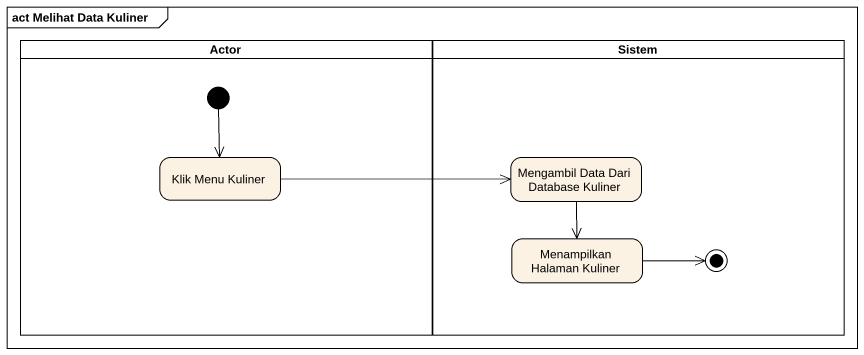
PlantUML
@startuml
mainframe act Melihat Data Kuliner
hide empty description
state "Actor" as Actor_ <<partition>> {
  state "Klik Menu Kuliner" as Klik_Menu_Kuliner
  [*] --> Klik_Menu_Kuliner
}
state Sistem <<partition>> {
  state "Mengambil Data Dari Database Kuliner" as Mengambil_Data_Dari
  state "Menampilkan Halaman Kuliner" as Menampilkan_Halaman_Kuliner
  Menampilkan_Halaman_Kuliner -right-> [*]
}
Klik_Menu_Kuliner -right-> Mengambil_Data_Dari
Mengambil_Data_Dari --> Menampilkan_Halaman_Kuliner
@enduml
